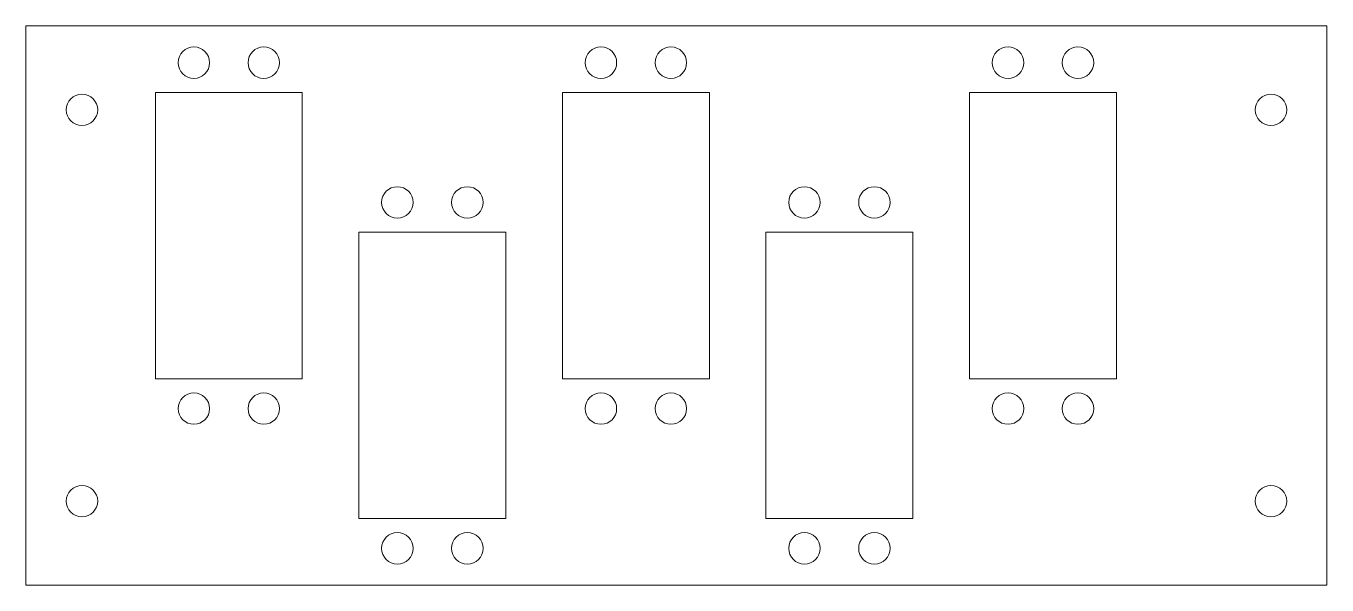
# Model space of a CAD drawing. Extents: x -104 to 82, y -39 to 41.
import ezdxf

# ---------------------------------------------------------------- set-up
doc = ezdxf.new("R2010")
doc.units = 0
doc.layers.add('s001-#def-active-grp', color=7, linetype='CONTINUOUS')

msp = doc.modelspace()

# ---------------------------------------------------------------- linework, layer by layer
at = {"layer": 's001-#def-active-grp', "color": 7, "linetype": 'CONTINUOUS', "lineweight": 18, "true_color": 0x000000}
for points in [[(81.93, -39.16), (81.93, 40.84), (-104.07, 40.84), (-104.07, -39.16), (81.93, -39.16)], [(-64.57, -9.66), (-85.57, -9.66), (-85.57, 31.34), (-64.57, 31.34), (-64.57, -9.66)], [(-6.37, -9.66), (-27.37, -9.66), (-27.37, 31.34), (-6.37, 31.34), (-6.37, -9.66)], [(51.83, -9.66), (30.83, -9.66), (30.83, 31.34), (51.83, 31.34), (51.83, -9.66)], [(-35.47, -29.66), (-56.47, -29.66), (-56.47, 11.34), (-35.47, 11.34), (-35.47, -29.66)], [(22.73, -29.66), (1.73, -29.66), (1.73, 11.34), (22.73, 11.34), (22.73, -29.66)]]:
    msp.add_lwpolyline(points, dxfattribs=at)
for centre, start, end in [((-80.07, 35.59), 90, 180), ((-80.07, 35.59), 0, 90), ((-70.07, 35.59), 90, 180), ((-70.07, 35.59), 0, 90), ((-21.87, 35.59), 90, 180), ((-21.87, 35.59), 0, 90), ((-11.87, 35.59), 90, 180), ((-11.87, 35.59), 0, 90), ((36.33, 35.59), 90, 180), ((36.33, 35.59), 0, 90), ((46.33, 35.59), 90, 180), ((46.33, 35.59), 0, 90), ((-80.07, 35.59), 180, -90), ((-80.07, 35.59), -90, 0), ((-70.07, 35.59), 180, -90), ((-70.07, 35.59), -90, 0), ((-21.87, 35.59), 180, -90), ((-21.87, 35.59), -90, 0), ((-11.87, 35.59), 180, -90), ((-11.87, 35.59), -90, 0), ((36.33, 35.59), 180, -90), ((36.33, 35.59), -90, 0), ((46.33, 35.59), 180, -90), ((46.33, 35.59), -90, 0), ((-96.07, 28.84), 90, 180), ((-96.07, 28.84), 0, 90), ((73.93, 28.84), 90, 180), ((73.93, 28.84), 0, 90), ((-96.07, 28.84), 180, -90), ((-96.07, 28.84), -90, 0), ((73.93, 28.84), 180, -90), ((73.93, 28.84), -90, 0), ((-50.97, 15.59), 90, 180), ((-50.97, 15.59), 0, 90), ((-40.97, 15.59), 90, 180), ((-40.97, 15.59), 0, 90), ((7.23, 15.59), 90, 180), ((7.23, 15.59), 0, 90), ((17.23, 15.59), 90, -180), ((17.23, 15.59), 0, 90), ((-50.97, 15.59), 180, -90), ((-50.97, 15.59), -90, 0), ((-40.97, 15.59), 180, -90), ((-40.97, 15.59), -90, 0), ((7.23, 15.59), 180, -90), ((7.23, 15.59), -90, 0), ((17.23, 15.59), 180, -90), ((17.23, 15.59), -90, 0), ((-80.07, -13.91), 90, 180), ((-80.07, -13.91), 0, 90), ((-70.07, -13.91), 90, 180), ((-70.07, -13.91), 0, 90), ((-21.87, -13.91), 90, 180), ((-21.87, -13.91), 0, 90), ((-11.87, -13.91), 90, 180), ((-11.87, -13.91), 0, 90), ((36.33, -13.91), 90, 180), ((36.33, -13.91), 0, 90), ((46.33, -13.91), 90, 180), ((46.33, -13.91), 0, 90), ((-80.07, -13.91), 180, -90), ((-80.07, -13.91), -90, 0), ((-70.07, -13.91), 180, -90), ((-70.07, -13.91), -90, 0), ((-21.87, -13.91), 180, -90), ((-21.87, -13.91), -90, 0), ((-11.87, -13.91), 180, -90), ((-11.87, -13.91), -90, 0), ((36.33, -13.91), 180, -90), ((36.33, -13.91), -90, 0), ((46.33, -13.91), 180, -90), ((46.33, -13.91), -90, 0), ((-96.07, -27.16), 90, 180), ((-96.07, -27.16), 0, 90), ((73.93, -27.16), 90, 180), ((73.93, -27.16), 0, 90), ((-96.07, -27.16), 180, -90), ((-96.07, -27.16), -90, 0), ((73.93, -27.16), 180, -90), ((73.93, -27.16), -90, 0), ((-50.97, -33.91), 90, 180), ((-50.97, -33.91), 0, 90), ((-40.97, -33.91), 90, 180), ((-40.97, -33.91), 0, 90), ((7.23, -33.91), 90, 180), ((7.23, -33.91), 0, 90), ((17.23, -33.91), 90, 180), ((17.23, -33.91), 0, 90), ((-50.97, -33.91), 180, -90), ((-50.97, -33.91), -90, 0), ((-40.97, -33.91), 180, -90), ((-40.97, -33.91), -90, 0), ((7.23, -33.91), 180, -90), ((7.23, -33.91), -90, 0), ((17.23, -33.91), 180, -90), ((17.23, -33.91), -90, 0)]:
    msp.add_arc(centre, 2.25, start, end, dxfattribs=at)

doc.saveas('drawing.dxf')
